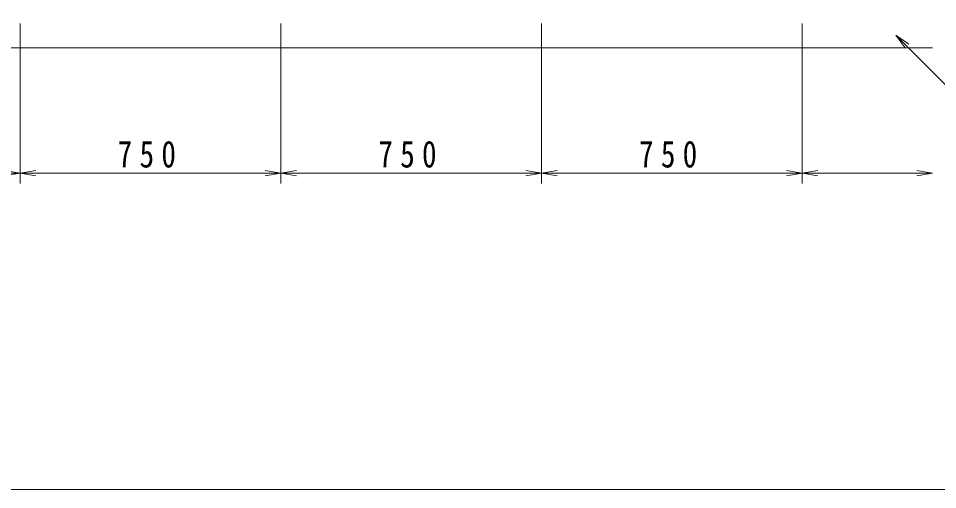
# Model space of a CAD drawing. Units: millimetres on the paper, scale 1:30. Extents: x 20 to 821, y 20 to 574.
# Drawn here: x 563.5 to 651.6, y 20 to 65.2 of the extents above; entities that cross this region are included whole.
import ezdxf

# ---------------------------------------------------------------- set-up
doc = ezdxf.new("R2010")
doc.units = ezdxf.units.MM
for name, color, linetype, lineweight in [('D-STR-DIM', 7, 'Continuous', 13), ('D-STR-HTXT', 7, 'Continuous', 13), ('D-STR-STR3', 1, 'Continuous', 13), ('D-TTL', 2, 'Continuous', 13)]:
    doc.layers.add(name, color=color, linetype=linetype, lineweight=lineweight)
doc.styles.add('ＭＳ ゴシック-5.0-0.0', font='')
doc.styles.get('ＭＳ ゴシック-5.0-0.0').set_extended_font_data('ＭＳ ゴシック-5.0-0.0')

msp = doc.modelspace()

# ---------------------------------------------------------------- linework, layer by layer
at = {"layer": 'D-STR-DIM'}
for p, q in [((563.619, 64.675), (563.619, 49.341)), ((563.619, 64.675), (563.619, 49.341)), ((588.619, 64.675), (588.619, 49.341)), ((588.619, 64.675), (588.619, 49.341)), ((613.619, 64.675), (613.619, 49.341)), ((613.619, 64.675), (613.619, 49.341)), ((638.619, 64.675), (638.619, 49.341)), ((638.619, 64.675), (638.619, 49.341)), ((538.619, 50.341), (563.619, 50.341)), ((563.619, 50.341), (562.119, 50.591)), ((563.619, 50.341), (562.119, 50.091)), ((563.619, 50.341), (565.119, 50.591)), ((563.619, 50.341), (588.619, 50.341)), ((563.619, 50.341), (565.119, 50.091)), ((588.619, 50.341), (587.119, 50.591)), ((588.619, 50.341), (587.119, 50.091)), ((588.619, 50.341), (590.119, 50.591)), ((588.619, 50.341), (613.619, 50.341)), ((588.619, 50.341), (590.119, 50.091)), ((613.619, 50.341), (612.119, 50.591)), ((613.619, 50.341), (612.119, 50.091)), ((613.619, 50.341), (615.119, 50.591)), ((613.619, 50.341), (638.619, 50.341)), ((613.619, 50.341), (615.119, 50.091)), ((638.619, 50.341), (637.119, 50.591)), ((638.619, 50.341), (637.119, 50.091)), ((638.619, 50.341), (640.119, 50.591)), ((638.619, 50.341), (651.119, 50.341)), ((638.619, 50.341), (640.119, 50.091)), ((651.119, 50.341), (649.619, 50.591)), ((651.119, 50.341), (649.619, 50.091))]:
    msp.add_line(p, q, dxfattribs=at)
at = {"layer": 'D-STR-HTXT'}
for q in [(648.849, 62.695), (648.496, 62.342)]:
    msp.add_line((647.612, 63.579), q, dxfattribs=at)
msp.add_lwpolyline([(647.612, 63.579), (662.051, 49.14), (695.351, 49.14)], dxfattribs=at)
at = {"layer": 'D-STR-STR3'}
msp.add_line((476.119, 62.341), (651.119, 62.341), dxfattribs=at)
at = {"layer": 'D-TTL'}
msp.add_lwpolyline([(20, 20), (20, 574), (821, 574), (821, 20)], close=True, dxfattribs=at)

# ---------------------------------------------------------------- texts
at = {"layer": 'D-STR-DIM', "char_height": 2.566, "attachment_point": 8, "style": 'ＭＳ ゴシック-5.0-0.0'}
for insert in [(576.119, 50.841), (601.119, 50.841), (626.119, 50.841)]:
    msp.add_mtext('\\T1.5;\\W0.8;750', dxfattribs=dict(at, insert=insert))

doc.saveas('drawing.dxf')
